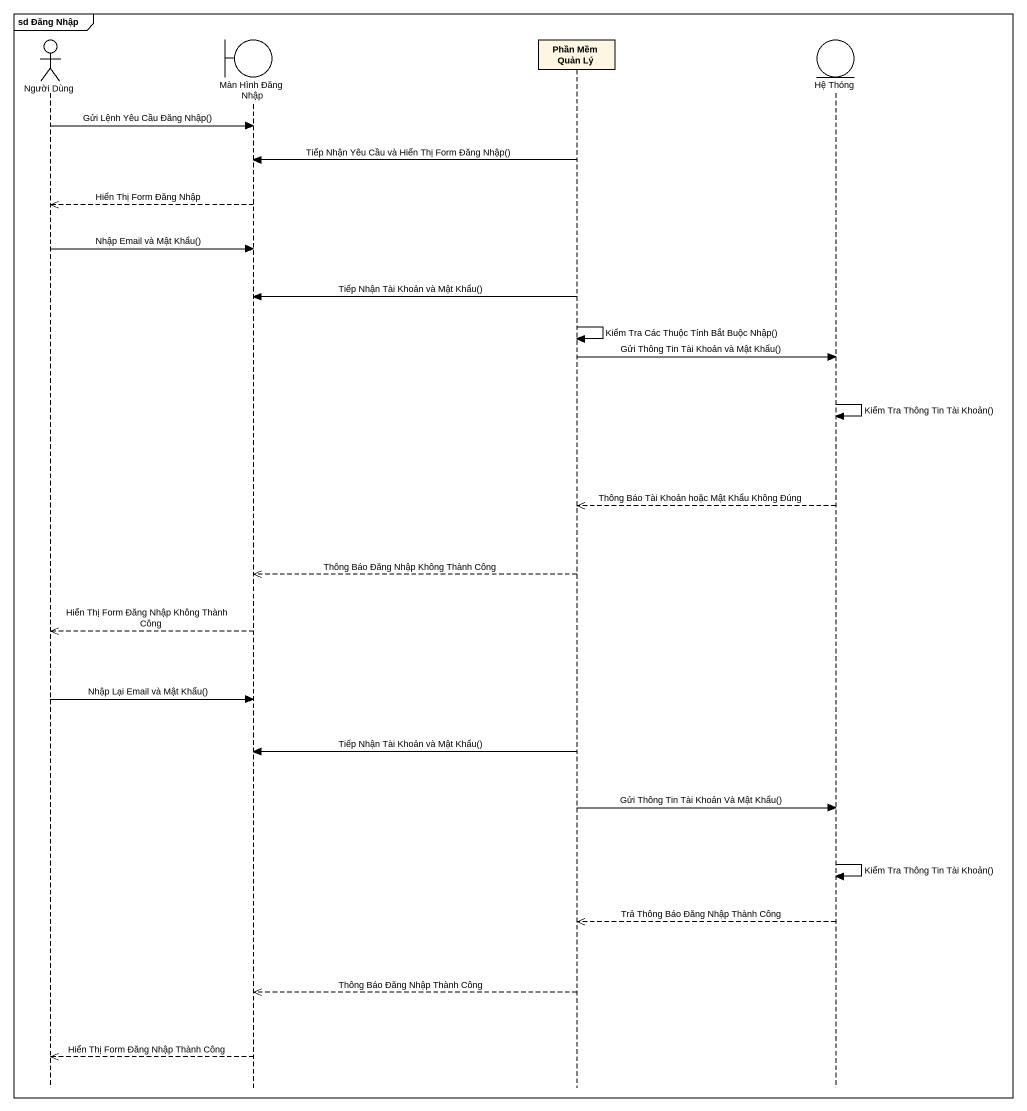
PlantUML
@startuml
mainframe sd Đăng Nhập
hide footbox
actor "Người Dùng" as Người_Dùng
boundary "Màn Hình Đăng Nhập" as Màn_Hình_Đăng_Nhập
participant "Phần Mềm Quản Lý" as Phần_Mềm_Quản_Lý
entity "Hệ Thóng" as Hệ_Thóng

Người_Dùng -> Màn_Hình_Đăng_Nhập : Gửi Lệnh Yêu Cầu Đăng Nhập()
Phần_Mềm_Quản_Lý -> Màn_Hình_Đăng_Nhập : Tiếp Nhận Yêu Cầu và Hiển Thị Form Đăng Nhập()
Màn_Hình_Đăng_Nhập -->> Người_Dùng : Hiển Thị Form Đăng Nhập
Người_Dùng -> Màn_Hình_Đăng_Nhập : Nhập Email và Mật Khẩu()
Phần_Mềm_Quản_Lý -> Màn_Hình_Đăng_Nhập : Tiếp Nhận Tài Khoản và Mật Khẩu()
Phần_Mềm_Quản_Lý -> Phần_Mềm_Quản_Lý : Kiểm Tra Các Thuộc Tính Bắt Buộc Nhập()
Phần_Mềm_Quản_Lý -> Hệ_Thóng : Gửi Thông Tin Tài Khoản và Mật Khẩu()
Hệ_Thóng -> Hệ_Thóng : Kiểm Tra Thông Tin Tài Khoản()
Hệ_Thóng -->> Phần_Mềm_Quản_Lý : Thông Báo Tài Khoản hoặc Mật Khẩu Không Đúng
Phần_Mềm_Quản_Lý -->> Màn_Hình_Đăng_Nhập : Thông Báo Đăng Nhập Không Thành Công
Màn_Hình_Đăng_Nhập -->> Người_Dùng : Hiển Thị Form Đăng Nhập Không Thành Công
Người_Dùng -> Màn_Hình_Đăng_Nhập : Nhập Lại Email và Mật Khẩu()
Phần_Mềm_Quản_Lý -> Màn_Hình_Đăng_Nhập : Tiếp Nhận Tài Khoản và Mật Khẩu()
Phần_Mềm_Quản_Lý -> Hệ_Thóng : Gửi Thông Tin Tài Khoản Và Mật Khẩu()
Hệ_Thóng -> Hệ_Thóng : Kiểm Tra Thông Tin Tài Khoản()
Hệ_Thóng -->> Phần_Mềm_Quản_Lý : Trả Thông Báo Đăng Nhập Thành Công
Phần_Mềm_Quản_Lý -->> Màn_Hình_Đăng_Nhập : Thông Báo Đăng Nhập Thành Công
Màn_Hình_Đăng_Nhập -->> Người_Dùng : Hiển Thị Form Đăng Nhập Thành Công
@enduml
